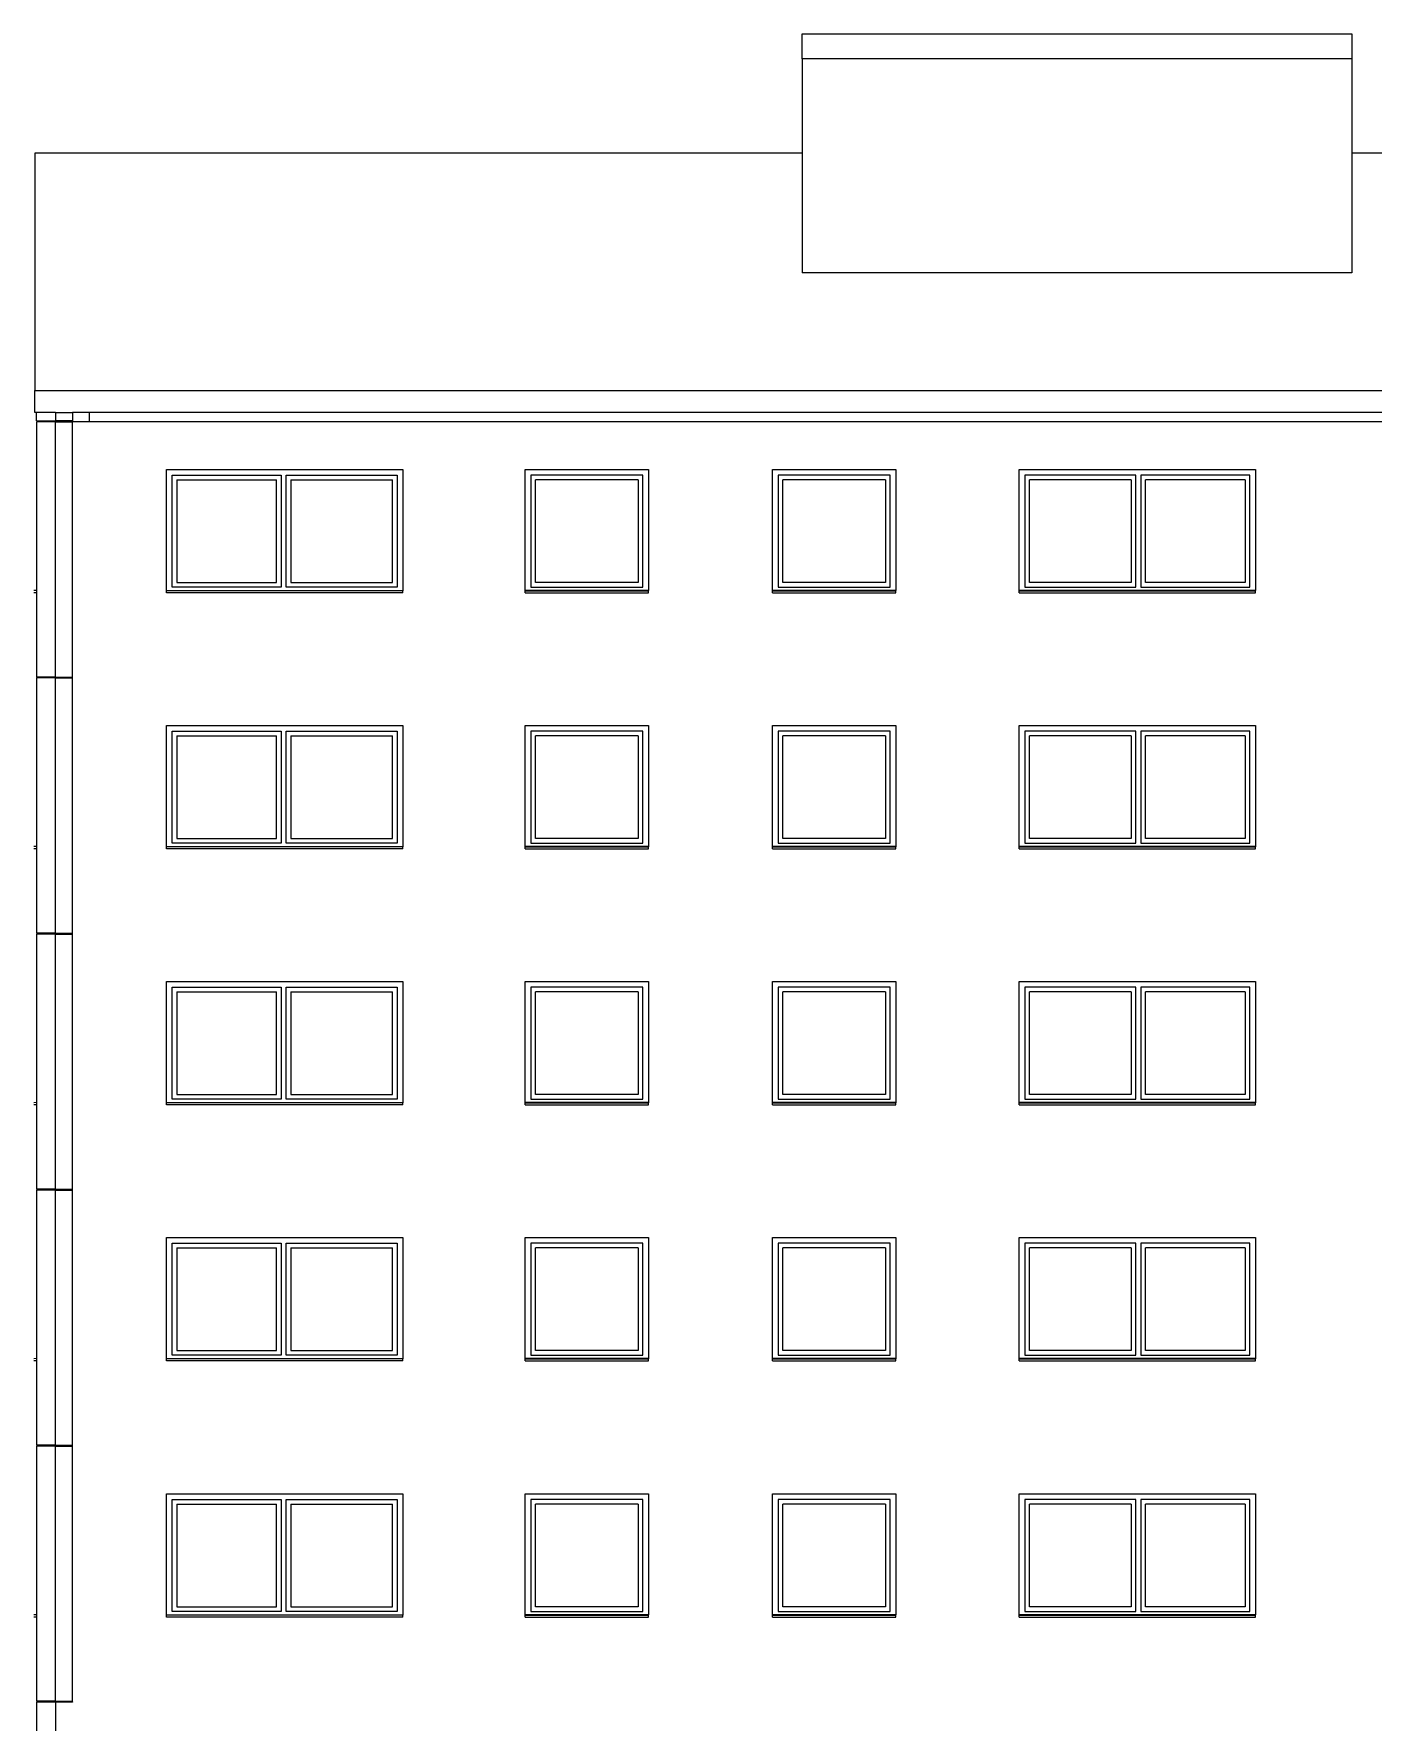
# Model space of a CAD drawing. Header units: millimetres. Extents: x 48 to 4070, y 10 to 629.
# Drawn here: x 48.5 to 333.1, y 270.4 to 629.1 of the extents above; entities that cross this region are included whole.
import ezdxf
from ezdxf.xclip import XClip

# ---------------------------------------------------------------- set-up
doc = ezdxf.new("R2010")
doc.units = ezdxf.units.MM
doc.header["$MEASUREMENT"] = 0
doc.header["$XCLIPFRAME"] = 0
for name, color, linetype in [('A--------P-', 7, 'Continuous'), ('A-01SC-----Ytterväggar2', 7, 'Continuous'), ('A1', 1, 'Continuous')]:
    doc.layers.add(name, color=color, linetype=linetype)

# ---------------------------------------------------------------- blocks, each defined once
blk = doc.blocks.new('Drawing_1_1', base_point=(52.75, 55.57))
at = {"layer": 'A-01SC-----Ytterväggar2'}
for p, q in [((56.67, 492.37), (56.67, 492.47)), ((56.67, 492.27), (56.67, 492.37)), ((56.67, 437.97), (56.67, 438.07)), ((56.67, 437.87), (56.67, 437.97)), ((56.67, 383.57), (56.67, 383.67)), ((56.67, 383.47), (56.67, 383.57)), ((56.67, 329.17), (56.67, 329.27)), ((56.67, 329.07), (56.67, 329.17)), ((56.67, 274.77), (56.67, 274.87)), ((56.67, 274.67), (56.67, 274.77))]:
    blk.add_line(p, q, dxfattribs=at)
at = {"layer": 'A1'}
for p, q in [((211.71, 629.12), (328.51, 629.12)), ((211.71, 623.8), (211.71, 629.12)), ((328.51, 629.12), (328.51, 623.8)), ((211.71, 623.8), (211.71, 578.36)), ((328.51, 623.8), (211.71, 623.8)), ((328.51, 623.8), (328.51, 578.36)), ((211.71, 603.74), (48.67, 603.74)), ((48.67, 603.74), (48.67, 553.35)), ((720.11, 603.74), (328.51, 603.74)), ((328.51, 578.36), (211.71, 578.36)), ((48.67, 553.35), (1591.47, 553.35)), ((48.67, 548.65), (48.67, 553.35)), ((53.07, 548.65), (48.67, 548.65)), ((49.07, 546.87), (49.07, 548.65)), ((49.07, 546.87), (53.07, 546.87)), ((49.07, 546.67), (49.07, 492.47)), ((53.07, 546.67), (49.07, 546.67)), ((53.07, 548.65), (56.67, 548.65)), ((53.07, 548.65), (53.07, 546.87)), ((56.67, 546.87), (53.07, 546.87)), ((53.07, 492.47), (53.07, 546.67)), ((53.07, 546.67), (56.67, 546.67)), ((60.27, 548.65), (56.67, 548.65)), ((56.67, 548.65), (56.67, 546.87)), ((56.67, 546.77), (340.67, 546.77)), ((56.67, 492.37), (56.67, 546.77)), ((60.27, 548.65), (60.27, 546.77)), ((1584.27, 548.65), (60.27, 548.65)), ((76.67, 510.82), (76.67, 536.57)), ((76.67, 536.57), (126.87, 536.57)), ((77.87, 511.57), (77.87, 535.37)), ((77.87, 535.37), (101.07, 535.37)), ((101.07, 535.37), (101.07, 511.57)), ((102.07, 511.57), (102.07, 535.37)), ((102.07, 535.37), (125.67, 535.37)), ((125.67, 535.37), (125.67, 511.57)), ((126.87, 536.57), (126.87, 510.82)), ((152.87, 536.57), (179.07, 536.57)), ((152.87, 510.82), (152.87, 536.57)), ((154.07, 535.37), (154.07, 511.57)), ((177.87, 535.37), (154.07, 535.37)), ((177.87, 511.57), (177.87, 535.37)), ((179.07, 536.57), (179.07, 510.82)), ((205.47, 536.57), (231.67, 536.57)), ((205.47, 510.82), (205.47, 536.57)), ((206.67, 535.37), (206.67, 511.57)), ((230.47, 535.37), (206.67, 535.37)), ((230.47, 511.57), (230.47, 535.37)), ((231.67, 536.57), (231.67, 510.82)), ((257.87, 536.57), (308.07, 536.57)), ((257.87, 510.82), (257.87, 536.57)), ((259.07, 535.37), (259.07, 511.57)), ((282.67, 535.37), (259.07, 535.37)), ((282.67, 511.57), (282.67, 535.37)), ((283.67, 535.37), (283.67, 511.57)), ((306.87, 535.37), (283.67, 535.37)), ((306.87, 511.57), (306.87, 535.37)), ((308.07, 536.57), (308.07, 510.82)), ((78.87, 534.37), (78.87, 512.57)), ((78.87, 534.37), (100.07, 534.37)), ((100.07, 512.57), (100.07, 534.37)), ((103.07, 534.37), (103.07, 512.57)), ((103.07, 534.37), (124.67, 534.37)), ((124.67, 512.57), (124.67, 534.37)), ((155.07, 512.57), (155.07, 534.37)), ((176.87, 534.37), (155.07, 534.37)), ((176.87, 534.37), (176.87, 512.57)), ((207.67, 512.57), (207.67, 534.37)), ((229.47, 534.37), (207.67, 534.37)), ((229.47, 534.37), (229.47, 512.57)), ((260.07, 512.57), (260.07, 534.37)), ((281.67, 534.37), (260.07, 534.37)), ((281.67, 534.37), (281.67, 512.57)), ((284.67, 512.57), (284.67, 534.37)), ((305.87, 534.37), (284.67, 534.37)), ((305.87, 534.37), (305.87, 512.57)), ((49.07, 510.87), (48.47, 510.84)), ((49.07, 510.37), (48.47, 510.37)), ((76.67, 510.87), (126.87, 510.87)), ((76.67, 510.79), (76.67, 510.82)), ((126.87, 510.79), (76.67, 510.79)), ((76.67, 510.37), (76.67, 510.79)), ((126.87, 510.37), (76.67, 510.37)), ((101.07, 511.57), (77.87, 511.57)), ((78.87, 512.57), (100.07, 512.57)), ((125.67, 511.57), (102.07, 511.57)), ((103.07, 512.57), (124.67, 512.57)), ((126.87, 510.82), (126.87, 510.79)), ((126.87, 510.37), (126.87, 510.79)), ((179.07, 510.87), (152.87, 510.87)), ((152.87, 510.82), (152.87, 510.79)), ((152.87, 510.79), (179.07, 510.79)), ((152.87, 510.37), (152.87, 510.79)), ((152.87, 510.37), (179.07, 510.37)), ((154.07, 511.57), (177.87, 511.57)), ((176.87, 512.57), (155.07, 512.57)), ((179.07, 510.79), (179.07, 510.82)), ((179.07, 510.37), (179.07, 510.79)), ((231.67, 510.87), (205.47, 510.87)), ((205.47, 510.82), (205.47, 510.79)), ((205.47, 510.79), (231.67, 510.79)), ((205.47, 510.37), (205.47, 510.79)), ((205.47, 510.37), (231.67, 510.37)), ((206.67, 511.57), (230.47, 511.57)), ((229.47, 512.57), (207.67, 512.57)), ((231.67, 510.79), (231.67, 510.82)), ((231.67, 510.37), (231.67, 510.79)), ((308.07, 510.87), (257.87, 510.87)), ((257.87, 510.82), (257.87, 510.79)), ((257.87, 510.79), (308.07, 510.79)), ((257.87, 510.37), (257.87, 510.79)), ((257.87, 510.37), (308.07, 510.37)), ((259.07, 511.57), (282.67, 511.57)), ((281.67, 512.57), (260.07, 512.57)), ((283.67, 511.57), (306.87, 511.57)), ((305.87, 512.57), (284.67, 512.57)), ((308.07, 510.79), (308.07, 510.82)), ((308.07, 510.37), (308.07, 510.79)), ((53.07, 492.47), (49.07, 492.47)), ((49.07, 492.27), (49.07, 438.07)), ((53.07, 492.27), (49.07, 492.27)), ((53.07, 492.47), (56.67, 492.47)), ((53.07, 438.07), (53.07, 492.27)), ((53.07, 492.27), (56.67, 492.27)), ((56.67, 437.97), (56.67, 492.37)), ((76.67, 456.42), (76.67, 482.17)), ((76.67, 482.17), (126.87, 482.17)), ((77.87, 457.17), (77.87, 480.97)), ((77.87, 480.97), (101.07, 480.97)), ((101.07, 480.97), (101.07, 457.17)), ((102.07, 457.17), (102.07, 480.97)), ((102.07, 480.97), (125.67, 480.97)), ((125.67, 480.97), (125.67, 457.17)), ((126.87, 482.17), (126.87, 456.42)), ((152.87, 482.17), (179.07, 482.17)), ((152.87, 456.42), (152.87, 482.17)), ((154.07, 480.97), (154.07, 457.17)), ((177.87, 480.97), (154.07, 480.97)), ((177.87, 457.17), (177.87, 480.97)), ((179.07, 482.17), (179.07, 456.42)), ((205.47, 482.17), (231.67, 482.17)), ((205.47, 456.42), (205.47, 482.17)), ((206.67, 480.97), (206.67, 457.17)), ((230.47, 480.97), (206.67, 480.97)), ((230.47, 457.17), (230.47, 480.97)), ((231.67, 482.17), (231.67, 456.42)), ((257.87, 482.17), (308.07, 482.17)), ((257.87, 456.42), (257.87, 482.17)), ((259.07, 480.97), (259.07, 457.17)), ((282.67, 480.97), (259.07, 480.97)), ((282.67, 457.17), (282.67, 480.97)), ((283.67, 480.97), (283.67, 457.17)), ((306.87, 480.97), (283.67, 480.97)), ((306.87, 457.17), (306.87, 480.97)), ((308.07, 482.17), (308.07, 456.42)), ((78.87, 479.97), (78.87, 458.17)), ((78.87, 479.97), (100.07, 479.97)), ((100.07, 458.17), (100.07, 479.97)), ((103.07, 479.97), (103.07, 458.17)), ((103.07, 479.97), (124.67, 479.97)), ((124.67, 458.17), (124.67, 479.97)), ((155.07, 458.17), (155.07, 479.97)), ((176.87, 479.97), (155.07, 479.97)), ((176.87, 479.97), (176.87, 458.17)), ((207.67, 458.17), (207.67, 479.97)), ((229.47, 479.97), (207.67, 479.97)), ((229.47, 479.97), (229.47, 458.17)), ((260.07, 458.17), (260.07, 479.97)), ((281.67, 479.97), (260.07, 479.97)), ((281.67, 479.97), (281.67, 458.17)), ((284.67, 458.17), (284.67, 479.97)), ((305.87, 479.97), (284.67, 479.97)), ((305.87, 479.97), (305.87, 458.17)), ((49.07, 456.47), (48.47, 456.44)), ((49.07, 455.97), (48.47, 455.97)), ((76.67, 456.47), (126.87, 456.47)), ((76.67, 456.39), (76.67, 456.42)), ((126.87, 456.39), (76.67, 456.39)), ((76.67, 455.97), (76.67, 456.39)), ((126.87, 455.97), (76.67, 455.97)), ((101.07, 457.17), (77.87, 457.17)), ((78.87, 458.17), (100.07, 458.17)), ((125.67, 457.17), (102.07, 457.17)), ((103.07, 458.17), (124.67, 458.17)), ((126.87, 456.42), (126.87, 456.39)), ((126.87, 455.97), (126.87, 456.39)), ((179.07, 456.47), (152.87, 456.47)), ((152.87, 456.42), (152.87, 456.39)), ((152.87, 456.39), (179.07, 456.39)), ((152.87, 455.97), (152.87, 456.39)), ((152.87, 455.97), (179.07, 455.97)), ((154.07, 457.17), (177.87, 457.17)), ((176.87, 458.17), (155.07, 458.17)), ((179.07, 456.39), (179.07, 456.42)), ((179.07, 455.97), (179.07, 456.39)), ((231.67, 456.47), (205.47, 456.47)), ((205.47, 456.42), (205.47, 456.39)), ((205.47, 456.39), (231.67, 456.39)), ((205.47, 455.97), (205.47, 456.39)), ((205.47, 455.97), (231.67, 455.97)), ((206.67, 457.17), (230.47, 457.17)), ((229.47, 458.17), (207.67, 458.17)), ((231.67, 456.39), (231.67, 456.42)), ((231.67, 455.97), (231.67, 456.39)), ((308.07, 456.47), (257.87, 456.47)), ((257.87, 456.42), (257.87, 456.39)), ((257.87, 456.39), (308.07, 456.39)), ((257.87, 455.97), (257.87, 456.39)), ((257.87, 455.97), (308.07, 455.97)), ((259.07, 457.17), (282.67, 457.17)), ((281.67, 458.17), (260.07, 458.17)), ((283.67, 457.17), (306.87, 457.17)), ((305.87, 458.17), (284.67, 458.17)), ((308.07, 456.39), (308.07, 456.42)), ((308.07, 455.97), (308.07, 456.39)), ((53.07, 438.07), (49.07, 438.07)), ((49.07, 437.87), (49.07, 383.67)), ((53.07, 437.87), (49.07, 437.87)), ((53.07, 438.07), (56.67, 438.07)), ((53.07, 383.67), (53.07, 437.87)), ((53.07, 437.87), (56.67, 437.87)), ((56.67, 383.57), (56.67, 437.97)), ((76.67, 402.02), (76.67, 427.77)), ((76.67, 427.77), (126.87, 427.77)), ((126.87, 427.77), (126.87, 402.02)), ((152.87, 427.77), (179.07, 427.77)), ((152.87, 402.02), (152.87, 427.77)), ((179.07, 427.77), (179.07, 402.02)), ((205.47, 427.77), (231.67, 427.77)), ((205.47, 402.02), (205.47, 427.77)), ((231.67, 427.77), (231.67, 402.02)), ((257.87, 427.77), (308.07, 427.77)), ((257.87, 402.02), (257.87, 427.77)), ((308.07, 427.77), (308.07, 402.02)), ((77.87, 402.77), (77.87, 426.57)), ((77.87, 426.57), (101.07, 426.57)), ((78.87, 425.57), (78.87, 403.77)), ((78.87, 425.57), (100.07, 425.57)), ((100.07, 403.77), (100.07, 425.57)), ((101.07, 426.57), (101.07, 402.77)), ((102.07, 402.77), (102.07, 426.57)), ((102.07, 426.57), (125.67, 426.57)), ((103.07, 425.57), (103.07, 403.77)), ((103.07, 425.57), (124.67, 425.57)), ((124.67, 403.77), (124.67, 425.57)), ((125.67, 426.57), (125.67, 402.77)), ((154.07, 426.57), (154.07, 402.77)), ((177.87, 426.57), (154.07, 426.57)), ((155.07, 403.77), (155.07, 425.57)), ((176.87, 425.57), (155.07, 425.57)), ((176.87, 425.57), (176.87, 403.77)), ((177.87, 402.77), (177.87, 426.57)), ((206.67, 426.57), (206.67, 402.77)), ((230.47, 426.57), (206.67, 426.57)), ((207.67, 403.77), (207.67, 425.57)), ((229.47, 425.57), (207.67, 425.57)), ((229.47, 425.57), (229.47, 403.77)), ((230.47, 402.77), (230.47, 426.57)), ((259.07, 426.57), (259.07, 402.77)), ((282.67, 426.57), (259.07, 426.57)), ((260.07, 403.77), (260.07, 425.57)), ((281.67, 425.57), (260.07, 425.57)), ((281.67, 425.57), (281.67, 403.77)), ((282.67, 402.77), (282.67, 426.57)), ((283.67, 426.57), (283.67, 402.77)), ((306.87, 426.57), (283.67, 426.57)), ((284.67, 403.77), (284.67, 425.57)), ((305.87, 425.57), (284.67, 425.57)), ((305.87, 425.57), (305.87, 403.77)), ((306.87, 402.77), (306.87, 426.57)), ((49.07, 402.07), (48.47, 402.04)), ((76.67, 402.07), (126.87, 402.07)), ((76.67, 401.99), (76.67, 402.02)), ((126.87, 401.99), (76.67, 401.99)), ((76.67, 401.57), (76.67, 401.99)), ((101.07, 402.77), (77.87, 402.77)), ((78.87, 403.77), (100.07, 403.77)), ((125.67, 402.77), (102.07, 402.77)), ((103.07, 403.77), (124.67, 403.77)), ((126.87, 402.02), (126.87, 401.99)), ((126.87, 401.57), (126.87, 401.99)), ((179.07, 402.07), (152.87, 402.07)), ((152.87, 402.02), (152.87, 401.99)), ((152.87, 401.99), (179.07, 401.99)), ((152.87, 401.57), (152.87, 401.99)), ((154.07, 402.77), (177.87, 402.77)), ((176.87, 403.77), (155.07, 403.77)), ((179.07, 401.99), (179.07, 402.02)), ((179.07, 401.57), (179.07, 401.99)), ((231.67, 402.07), (205.47, 402.07)), ((205.47, 402.02), (205.47, 401.99)), ((205.47, 401.99), (231.67, 401.99)), ((205.47, 401.57), (205.47, 401.99)), ((206.67, 402.77), (230.47, 402.77)), ((229.47, 403.77), (207.67, 403.77)), ((231.67, 401.99), (231.67, 402.02)), ((231.67, 401.57), (231.67, 401.99)), ((308.07, 402.07), (257.87, 402.07)), ((257.87, 402.02), (257.87, 401.99)), ((257.87, 401.99), (308.07, 401.99)), ((257.87, 401.57), (257.87, 401.99)), ((259.07, 402.77), (282.67, 402.77)), ((281.67, 403.77), (260.07, 403.77)), ((283.67, 402.77), (306.87, 402.77)), ((305.87, 403.77), (284.67, 403.77)), ((308.07, 401.99), (308.07, 402.02)), ((308.07, 401.57), (308.07, 401.99)), ((49.07, 401.57), (48.47, 401.57)), ((126.87, 401.57), (76.67, 401.57)), ((152.87, 401.57), (179.07, 401.57)), ((205.47, 401.57), (231.67, 401.57)), ((257.87, 401.57), (308.07, 401.57)), ((53.07, 383.67), (49.07, 383.67)), ((49.07, 383.47), (49.07, 329.27)), ((53.07, 383.47), (49.07, 383.47)), ((53.07, 383.67), (56.67, 383.67)), ((53.07, 329.27), (53.07, 383.47)), ((53.07, 383.47), (56.67, 383.47)), ((56.67, 329.17), (56.67, 383.57)), ((76.67, 347.62), (76.67, 373.37)), ((76.67, 373.37), (126.87, 373.37)), ((126.87, 373.37), (126.87, 347.62)), ((152.87, 373.37), (179.07, 373.37)), ((152.87, 347.62), (152.87, 373.37)), ((179.07, 373.37), (179.07, 347.62)), ((205.47, 373.37), (231.67, 373.37)), ((205.47, 347.62), (205.47, 373.37)), ((231.67, 373.37), (231.67, 347.62)), ((257.87, 373.37), (308.07, 373.37)), ((257.87, 347.62), (257.87, 373.37)), ((308.07, 373.37), (308.07, 347.62)), ((77.87, 348.37), (77.87, 372.17)), ((77.87, 372.17), (101.07, 372.17)), ((78.87, 371.17), (78.87, 349.37)), ((78.87, 371.17), (100.07, 371.17)), ((100.07, 349.37), (100.07, 371.17)), ((101.07, 372.17), (101.07, 348.37)), ((102.07, 348.37), (102.07, 372.17)), ((102.07, 372.17), (125.67, 372.17)), ((103.07, 371.17), (103.07, 349.37)), ((103.07, 371.17), (124.67, 371.17)), ((124.67, 349.37), (124.67, 371.17)), ((125.67, 372.17), (125.67, 348.37)), ((154.07, 372.17), (154.07, 348.37)), ((177.87, 372.17), (154.07, 372.17)), ((155.07, 349.37), (155.07, 371.17)), ((176.87, 371.17), (155.07, 371.17)), ((176.87, 371.17), (176.87, 349.37)), ((177.87, 348.37), (177.87, 372.17)), ((206.67, 372.17), (206.67, 348.37)), ((230.47, 372.17), (206.67, 372.17)), ((207.67, 349.37), (207.67, 371.17)), ((229.47, 371.17), (207.67, 371.17)), ((229.47, 371.17), (229.47, 349.37)), ((230.47, 348.37), (230.47, 372.17)), ((259.07, 372.17), (259.07, 348.37)), ((282.67, 372.17), (259.07, 372.17)), ((260.07, 349.37), (260.07, 371.17)), ((281.67, 371.17), (260.07, 371.17)), ((281.67, 371.17), (281.67, 349.37)), ((282.67, 348.37), (282.67, 372.17)), ((283.67, 372.17), (283.67, 348.37)), ((306.87, 372.17), (283.67, 372.17)), ((284.67, 349.37), (284.67, 371.17)), ((305.87, 371.17), (284.67, 371.17)), ((305.87, 371.17), (305.87, 349.37)), ((306.87, 348.37), (306.87, 372.17)), ((101.07, 348.37), (77.87, 348.37)), ((78.87, 349.37), (100.07, 349.37)), ((125.67, 348.37), (102.07, 348.37)), ((103.07, 349.37), (124.67, 349.37)), ((154.07, 348.37), (177.87, 348.37)), ((176.87, 349.37), (155.07, 349.37)), ((206.67, 348.37), (230.47, 348.37)), ((229.47, 349.37), (207.67, 349.37)), ((259.07, 348.37), (282.67, 348.37)), ((281.67, 349.37), (260.07, 349.37)), ((283.67, 348.37), (306.87, 348.37)), ((305.87, 349.37), (284.67, 349.37)), ((49.07, 347.67), (48.47, 347.64)), ((49.07, 347.17), (48.47, 347.17)), ((76.67, 347.67), (126.87, 347.67)), ((76.67, 347.59), (76.67, 347.62)), ((126.87, 347.59), (76.67, 347.59)), ((76.67, 347.17), (76.67, 347.59)), ((126.87, 347.17), (76.67, 347.17)), ((126.87, 347.62), (126.87, 347.59)), ((126.87, 347.17), (126.87, 347.59)), ((179.07, 347.67), (152.87, 347.67)), ((152.87, 347.62), (152.87, 347.59)), ((152.87, 347.59), (179.07, 347.59)), ((152.87, 347.17), (152.87, 347.59)), ((152.87, 347.17), (179.07, 347.17)), ((179.07, 347.59), (179.07, 347.62)), ((179.07, 347.17), (179.07, 347.59)), ((231.67, 347.67), (205.47, 347.67)), ((205.47, 347.62), (205.47, 347.59)), ((205.47, 347.59), (231.67, 347.59)), ((205.47, 347.17), (205.47, 347.59)), ((205.47, 347.17), (231.67, 347.17)), ((231.67, 347.59), (231.67, 347.62)), ((231.67, 347.17), (231.67, 347.59)), ((308.07, 347.67), (257.87, 347.67)), ((257.87, 347.62), (257.87, 347.59)), ((257.87, 347.59), (308.07, 347.59)), ((257.87, 347.17), (257.87, 347.59)), ((257.87, 347.17), (308.07, 347.17)), ((308.07, 347.59), (308.07, 347.62)), ((308.07, 347.17), (308.07, 347.59)), ((53.07, 329.27), (49.07, 329.27)), ((49.07, 329.07), (49.07, 274.87)), ((53.07, 329.07), (49.07, 329.07)), ((53.07, 329.27), (56.67, 329.27)), ((53.07, 274.87), (53.07, 329.07)), ((53.07, 329.07), (56.67, 329.07)), ((56.67, 274.77), (56.67, 329.17)), ((76.67, 293.22), (76.67, 318.97)), ((76.67, 318.97), (126.87, 318.97)), ((77.87, 293.97), (77.87, 317.77)), ((77.87, 317.77), (101.07, 317.77)), ((78.87, 316.77), (78.87, 294.97)), ((78.87, 316.77), (100.07, 316.77)), ((100.07, 294.97), (100.07, 316.77)), ((101.07, 317.77), (101.07, 293.97)), ((102.07, 293.97), (102.07, 317.77)), ((102.07, 317.77), (125.67, 317.77)), ((103.07, 316.77), (103.07, 294.97)), ((103.07, 316.77), (124.67, 316.77)), ((124.67, 294.97), (124.67, 316.77)), ((125.67, 317.77), (125.67, 293.97)), ((126.87, 318.97), (126.87, 293.22)), ((152.87, 318.97), (179.07, 318.97)), ((152.87, 293.22), (152.87, 318.97)), ((154.07, 317.77), (154.07, 293.97)), ((177.87, 317.77), (154.07, 317.77)), ((155.07, 294.97), (155.07, 316.77)), ((176.87, 316.77), (155.07, 316.77)), ((176.87, 316.77), (176.87, 294.97)), ((177.87, 293.97), (177.87, 317.77)), ((179.07, 318.97), (179.07, 293.22)), ((205.47, 318.97), (231.67, 318.97)), ((205.47, 293.22), (205.47, 318.97)), ((206.67, 317.77), (206.67, 293.97)), ((230.47, 317.77), (206.67, 317.77)), ((207.67, 294.97), (207.67, 316.77)), ((229.47, 316.77), (207.67, 316.77)), ((229.47, 316.77), (229.47, 294.97)), ((230.47, 293.97), (230.47, 317.77)), ((231.67, 318.97), (231.67, 293.22)), ((257.87, 318.97), (308.07, 318.97)), ((257.87, 293.22), (257.87, 318.97)), ((259.07, 317.77), (259.07, 293.97)), ((282.67, 317.77), (259.07, 317.77)), ((260.07, 294.97), (260.07, 316.77)), ((281.67, 316.77), (260.07, 316.77)), ((281.67, 316.77), (281.67, 294.97)), ((282.67, 293.97), (282.67, 317.77)), ((283.67, 317.77), (283.67, 293.97)), ((306.87, 317.77), (283.67, 317.77)), ((284.67, 294.97), (284.67, 316.77)), ((305.87, 316.77), (284.67, 316.77)), ((305.87, 316.77), (305.87, 294.97)), ((306.87, 293.97), (306.87, 317.77)), ((308.07, 318.97), (308.07, 293.22)), ((78.87, 294.97), (100.07, 294.97)), ((103.07, 294.97), (124.67, 294.97)), ((176.87, 294.97), (155.07, 294.97)), ((229.47, 294.97), (207.67, 294.97)), ((281.67, 294.97), (260.07, 294.97)), ((305.87, 294.97), (284.67, 294.97)), ((49.07, 293.27), (48.47, 293.24)), ((49.07, 292.77), (48.47, 292.77)), ((76.67, 293.27), (126.87, 293.27)), ((76.67, 293.19), (76.67, 293.22)), ((126.87, 293.19), (76.67, 293.19)), ((76.67, 292.77), (76.67, 293.19)), ((126.87, 292.77), (76.67, 292.77)), ((101.07, 293.97), (77.87, 293.97)), ((125.67, 293.97), (102.07, 293.97)), ((126.87, 293.22), (126.87, 293.19)), ((126.87, 292.77), (126.87, 293.19)), ((179.07, 293.27), (152.87, 293.27)), ((152.87, 293.22), (152.87, 293.19)), ((152.87, 293.19), (179.07, 293.19)), ((152.87, 292.77), (152.87, 293.19)), ((152.87, 292.77), (179.07, 292.77)), ((154.07, 293.97), (177.87, 293.97)), ((179.07, 293.19), (179.07, 293.22)), ((179.07, 292.77), (179.07, 293.19)), ((231.67, 293.27), (205.47, 293.27)), ((205.47, 293.22), (205.47, 293.19)), ((205.47, 293.19), (231.67, 293.19)), ((205.47, 292.77), (205.47, 293.19)), ((205.47, 292.77), (231.67, 292.77)), ((206.67, 293.97), (230.47, 293.97)), ((231.67, 293.19), (231.67, 293.22)), ((231.67, 292.77), (231.67, 293.19)), ((308.07, 293.27), (257.87, 293.27)), ((257.87, 293.22), (257.87, 293.19)), ((257.87, 293.19), (308.07, 293.19)), ((257.87, 292.77), (257.87, 293.19)), ((257.87, 292.77), (308.07, 292.77)), ((259.07, 293.97), (282.67, 293.97)), ((283.67, 293.97), (306.87, 293.97)), ((308.07, 293.19), (308.07, 293.22)), ((308.07, 292.77), (308.07, 293.19)), ((53.07, 274.87), (49.07, 274.87)), ((49.07, 274.67), (49.07, 220.47)), ((53.07, 274.67), (49.07, 274.67)), ((53.07, 274.87), (56.67, 274.87)), ((53.07, 274.67), (53.07, 220.47)), ((56.67, 274.67), (53.07, 274.67)), ((56.67, 274.77), (56.67, 274.67))]:
    blk.add_line(p, q, dxfattribs=at)

msp = doc.modelspace()

# ---------------------------------------------------------------- block references
at = {"layer": 'A--------P-'}
ref = msp.add_blockref('Drawing_1_1', (52.75, 55.57), dxfattribs=at)
XClip(ref).set_block_clipping_path([(48.4716013132, 30.3893906688), (1596.0716013132, 629.1207956122)])

doc.saveas('drawing.dxf')
